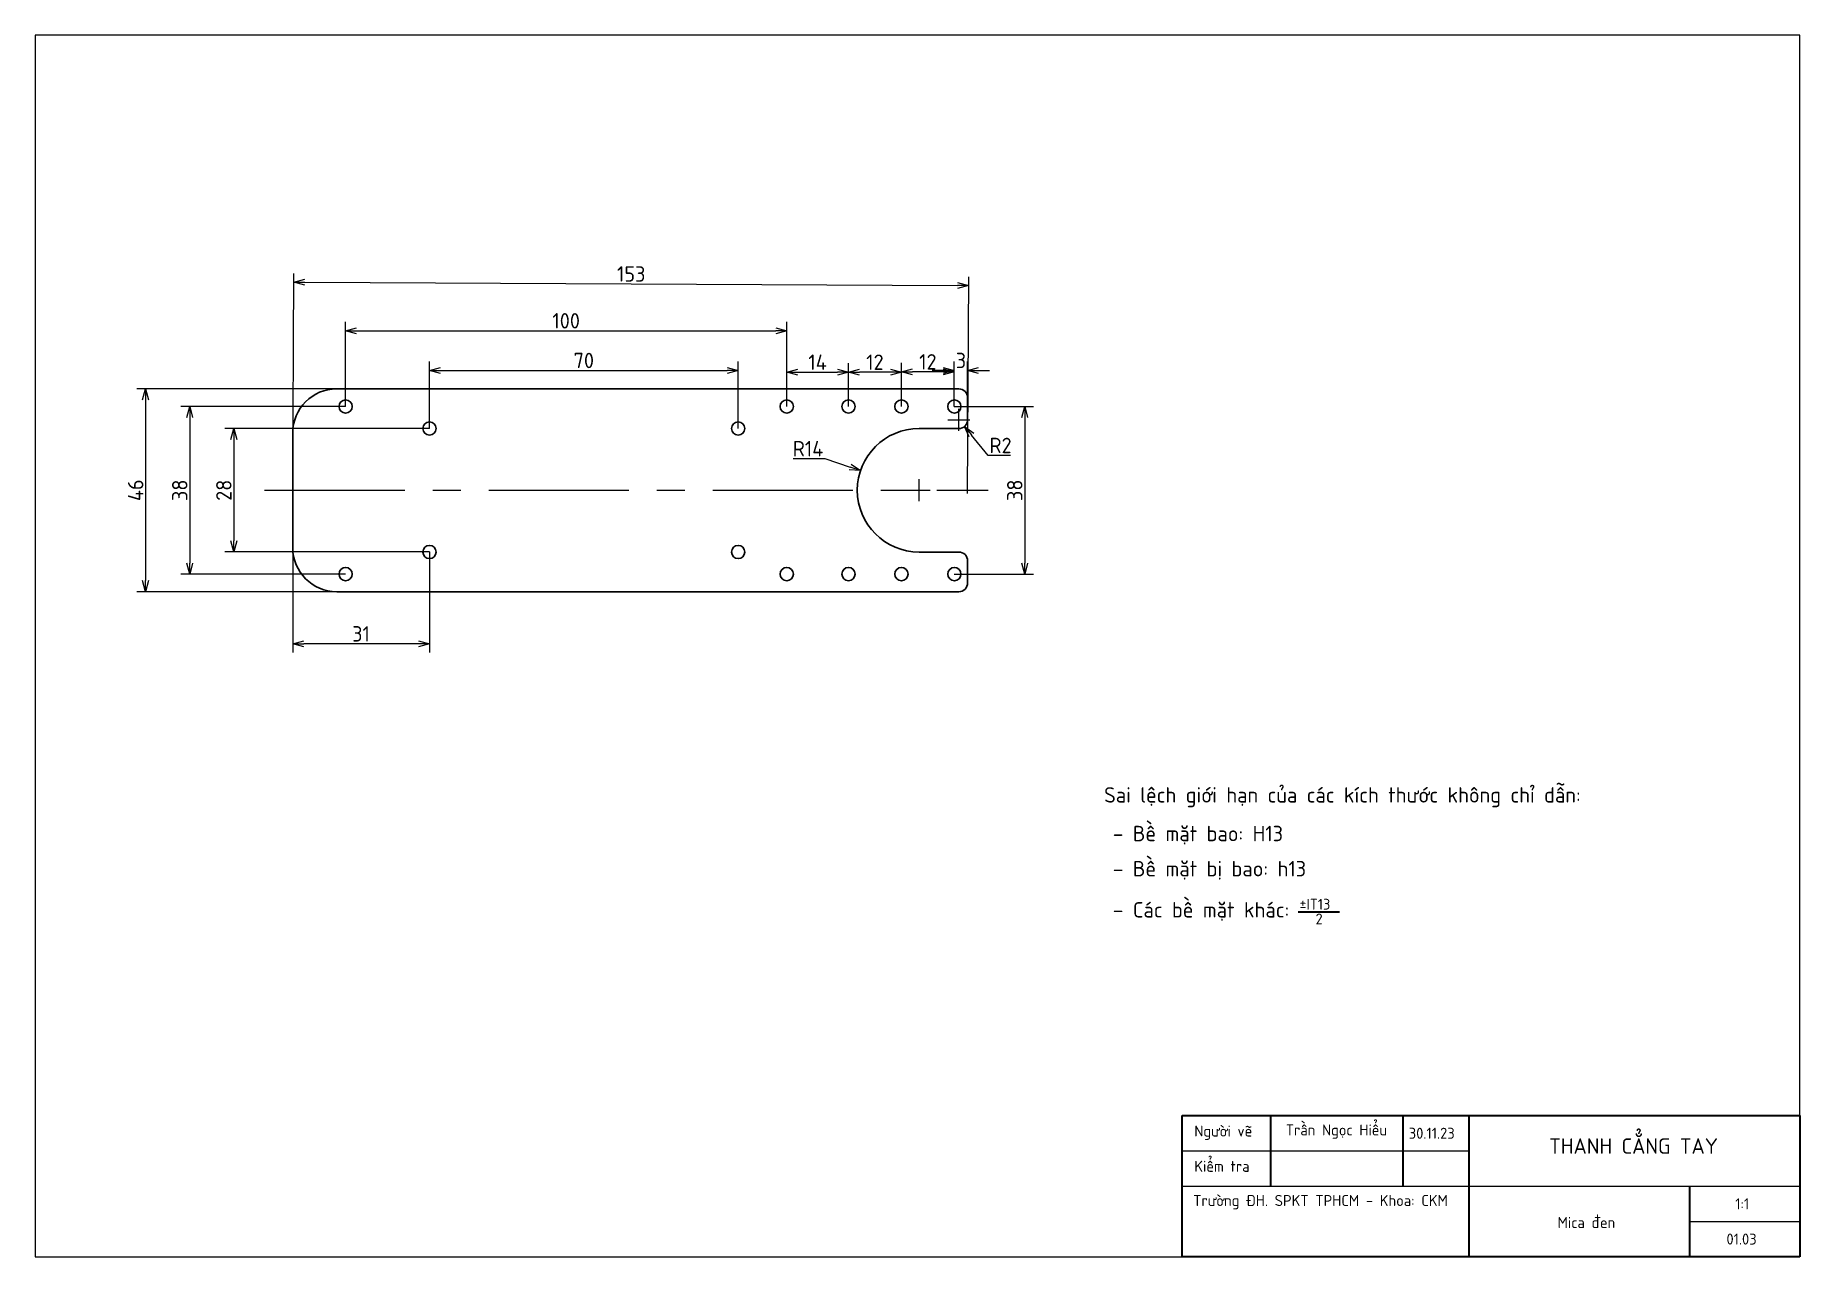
# Paper-space layout 'Sheet' of a CAD drawing. Header units: millimetres. Extents: x 10 to 410, y 10 to 287.
# The model-space entities are those that its viewports show. They can reach past a viewport. Long polylines and large blocks are cut down to what shows.
import ezdxf

# ---------------------------------------------------------------- set-up
doc = ezdxf.new("R2010")
doc.units = ezdxf.units.MM
doc.linetypes.add('CENTER', pattern=[50.8, 31.75, -6.35, 6.35, -6.35])
for name, color, linetype, lineweight in [('DuongTamNho', 7, 'CENTER', 13), ('NetDam', 7, 'Continuous', 35), ('Netmanh', 5, 'Continuous', 13)]:
    doc.layers.add(name, color=color, linetype=linetype, lineweight=lineweight)
doc.styles.add('Note Text (ISO)', font='')
doc.styles.get('Note Text (ISO)').set_extended_font_data('TCVN 7284')
doc.dimstyles.new('Default (ISO)$0', dxfattribs={"dimtxt": 3.5, "dimasz": 2.5, "dimexe": 2, "dimexo": 0, "dimgap": 0.5, "dimtad": 1, "dimtxsty": 'Note Text (ISO)', "dimblk": 'OPEN30', "dimblk1": 'OPEN30', "dimblk2": 'OPEN90', "dimcen": 2.5, "dimclrd": 256, "dimclre": 256, "dimclrt": 256, "dimazin": 0, "dimtfac": 1, "dimtofl": 0, "dimtmove": 0, "dimatfit": 3, "dimldrblk": 'OPEN30', "dimfxl": 1, "dimtolj": 1, "dimtzin": 0, "dimlwd": -1, "dimlwe": -1, "dimarcsym": 0})
doc.dimstyles.new('Default (ISO)$4', dxfattribs={"dimtxt": 3.5, "dimasz": 2.5, "dimexe": 2, "dimexo": 0, "dimgap": 0.5, "dimtad": 1, "dimtih": 1, "dimtoh": 1, "dimtxsty": 'Note Text (ISO)', "dimblk": 'OPEN30', "dimblk1": 'OPEN30', "dimblk2": 'OPEN90', "dimcen": 2.5, "dimclrd": 256, "dimclre": 256, "dimclrt": 256, "dimazin": 0, "dimtfac": 1, "dimtofl": 0, "dimtmove": 0, "dimatfit": 3, "dimldrblk": 'OPEN30', "dimfxl": 1, "dimtolj": 1, "dimtzin": 0, "dimlwd": -1, "dimlwe": -1, "dimarcsym": 0})

# ---------------------------------------------------------------- blocks, each defined once
blk = doc.blocks.new('_Open30')
at = {"color": 0, "linetype": 'ByBlock', "lineweight": -2}
for p, q in [((-1, 0.27), (0, 0)), ((0, 0), (-1, -0.27)), ((0, 0), (-1, 0))]:
    blk.add_line(p, q, dxfattribs=at)
blk = doc.blocks.new('*D23')
at = {"layer": 'Defpoints', "color": 0, "transparency": 16777216}
for p in [(221.59, 230.23), (68.35, 183.82), (221.35, 183.05)]:
    blk.add_point(p, dxfattribs=at)
at = {"layer": 'Netmanh', "linetype": 'Continuous', "transparency": 16777216}
for p, q in [((68.35, 183.82), (68.6, 233)), ((221.35, 183.05), (221.6, 232.23)), ((71.09, 230.99), (219.09, 230.24))]:
    blk.add_line(p, q, dxfattribs=at)
at = {"layer": 'Netmanh', "transparency": 16777216, "xscale": 2.5, "yscale": 2.5, "zscale": 2.5}
for p, rotation in [((68.59, 231), 179.7120607719255), ((221.59, 230.23), 359.7120607719255)]:
    blk.add_blockref('_Open30', p, dxfattribs=dict(at, rotation=rotation))
at = {"layer": 'Netmanh', "transparency": 16777216, "insert": (145.1, 232.87), "char_height": 3.5, "attachment_point": 5, "rotation": 359.7121, "style": 'Note Text (ISO)'}
blk.add_mtext('\\A1;153', dxfattribs=at)
blk = doc.blocks.new('_Open90')
at = {"color": 0, "linetype": 'ByBlock', "lineweight": -2}
for p, q in [((0, 0), (-1, 0)), ((-0.5, 0.5), (0, 0)), ((0, 0), (-0.5, -0.5))]:
    blk.add_line(p, q, dxfattribs=at)
blk = doc.blocks.new('*D24')
at = {"layer": 'Defpoints', "color": 0, "transparency": 16777216}
for p in [(99.35, 197.82), (55, 169.82), (99.35, 169.82)]:
    blk.add_point(p, dxfattribs=at)
at = {"layer": 'Netmanh', "linetype": 'Continuous', "transparency": 16777216}
for p, q in [((99.35, 197.82), (53, 197.82)), ((55, 195.32), (55, 172.32)), ((99.35, 169.82), (53, 169.82))]:
    blk.add_line(p, q, dxfattribs=at)
at = {"layer": 'Netmanh', "transparency": 16777216, "xscale": 2.5, "yscale": 2.5, "zscale": 2.5}
for p, rotation in [((55, 197.82), 90), ((55, 169.82), 270)]:
    blk.add_blockref('_Open30', p, dxfattribs=dict(at, rotation=rotation))
at = {"layer": 'Netmanh', "transparency": 16777216, "insert": (52.75, 183.82), "char_height": 3.5, "attachment_point": 5, "rotation": 90, "style": 'Note Text (ISO)'}
blk.add_mtext('\\A1;28', dxfattribs=at)
blk = doc.blocks.new('*D25')
at = {"layer": 'Defpoints', "color": 0, "transparency": 16777216}
for p in [(169.35, 211), (99.35, 197.82), (169.35, 197.82)]:
    blk.add_point(p, dxfattribs=at)
at = {"layer": 'Netmanh', "linetype": 'Continuous', "transparency": 16777216}
for p, q in [((99.35, 197.82), (99.35, 213)), ((169.35, 197.82), (169.35, 213)), ((101.85, 211), (166.85, 211))]:
    blk.add_line(p, q, dxfattribs=at)
at = {"layer": 'Netmanh', "transparency": 16777216, "xscale": 2.5, "yscale": 2.5, "zscale": 2.5, "rotation": 180}
blk.add_blockref('_Open30', (99.35, 211), dxfattribs=at)
at = {"layer": 'Netmanh', "transparency": 16777216, "xscale": 2.5, "yscale": 2.5, "zscale": 2.5}
blk.add_blockref('_Open30', (169.35, 211), dxfattribs=at)
at = {"layer": 'Netmanh', "transparency": 16777216, "insert": (134.35, 213.25), "char_height": 3.5, "attachment_point": 5, "style": 'Note Text (ISO)'}
blk.add_mtext('\\A1;70', dxfattribs=at)
blk = doc.blocks.new('*D26')
at = {"layer": 'Defpoints', "color": 0, "transparency": 16777216}
for p in [(80.35, 202.82), (45, 164.82), (80.35, 164.82)]:
    blk.add_point(p, dxfattribs=at)
at = {"layer": 'Netmanh', "linetype": 'Continuous', "transparency": 16777216}
for p, q in [((80.35, 202.82), (43, 202.82)), ((45, 200.32), (45, 167.32)), ((80.35, 164.82), (43, 164.82))]:
    blk.add_line(p, q, dxfattribs=at)
at = {"layer": 'Netmanh', "transparency": 16777216, "xscale": 2.5, "yscale": 2.5, "zscale": 2.5}
for p, rotation in [((45, 202.82), 90), ((45, 164.82), 270)]:
    blk.add_blockref('_Open30', p, dxfattribs=dict(at, rotation=rotation))
at = {"layer": 'Netmanh', "transparency": 16777216, "insert": (42.75, 183.82), "char_height": 3.5, "attachment_point": 5, "rotation": 90, "style": 'Note Text (ISO)'}
blk.add_mtext('\\A1;38', dxfattribs=at)
blk = doc.blocks.new('*D27')
at = {"layer": 'Defpoints', "color": 0, "transparency": 16777216}
for p in [(180.35, 220), (80.35, 202.82), (180.35, 202.82)]:
    blk.add_point(p, dxfattribs=at)
at = {"layer": 'Netmanh', "linetype": 'Continuous', "transparency": 16777216}
for p, q in [((80.35, 202.82), (80.35, 222)), ((82.85, 220), (177.85, 220)), ((180.35, 202.82), (180.35, 222))]:
    blk.add_line(p, q, dxfattribs=at)
at = {"layer": 'Netmanh', "transparency": 16777216, "xscale": 2.5, "yscale": 2.5, "zscale": 2.5, "rotation": 180}
blk.add_blockref('_Open30', (80.35, 220), dxfattribs=at)
at = {"layer": 'Netmanh', "transparency": 16777216, "xscale": 2.5, "yscale": 2.5, "zscale": 2.5}
blk.add_blockref('_Open30', (180.35, 220), dxfattribs=at)
at = {"layer": 'Netmanh', "transparency": 16777216, "insert": (130.35, 222.25), "char_height": 3.5, "attachment_point": 5, "style": 'Note Text (ISO)'}
blk.add_mtext('\\A1;100', dxfattribs=at)
blk = doc.blocks.new('*D28')
at = {"layer": 'Defpoints', "color": 0, "transparency": 16777216}
for p in [(218.35, 202.82), (218.35, 164.82), (234.3, 164.82)]:
    blk.add_point(p, dxfattribs=at)
at = {"layer": 'Netmanh', "linetype": 'Continuous', "transparency": 16777216}
for p, q in [((218.35, 202.82), (236.3, 202.82)), ((234.3, 200.32), (234.3, 167.32)), ((218.35, 164.82), (236.3, 164.82))]:
    blk.add_line(p, q, dxfattribs=at)
at = {"layer": 'Netmanh', "transparency": 16777216, "xscale": 2.5, "yscale": 2.5, "zscale": 2.5}
for p, rotation in [((234.3, 202.82), 90), ((234.3, 164.82), 270)]:
    blk.add_blockref('_Open30', p, dxfattribs=dict(at, rotation=rotation))
at = {"layer": 'Netmanh', "transparency": 16777216, "insert": (232.05, 183.82), "char_height": 3.5, "attachment_point": 5, "rotation": 90, "style": 'Note Text (ISO)'}
blk.add_mtext('\\A1;38', dxfattribs=at)
blk = doc.blocks.new('*D29')
at = {"layer": 'Defpoints', "color": 0, "transparency": 16777216}
for p in [(206.35, 210.69), (206.35, 202.82), (218.35, 202.82)]:
    blk.add_point(p, dxfattribs=at)
at = {"layer": 'Netmanh', "linetype": 'Continuous', "transparency": 16777216}
for p, q in [((206.35, 202.82), (206.35, 212.69)), ((218.35, 202.82), (218.35, 212.69)), ((215.85, 210.69), (208.85, 210.69))]:
    blk.add_line(p, q, dxfattribs=at)
at = {"layer": 'Netmanh', "transparency": 16777216, "xscale": 2.5, "yscale": 2.5, "zscale": 2.5, "rotation": 180}
blk.add_blockref('_Open30', (206.35, 210.69), dxfattribs=at)
at = {"layer": 'Netmanh', "transparency": 16777216, "xscale": 2.5, "yscale": 2.5, "zscale": 2.5}
blk.add_blockref('_Open30', (218.35, 210.69), dxfattribs=at)
at = {"layer": 'Netmanh', "transparency": 16777216, "insert": (212.35, 212.94), "char_height": 3.5, "attachment_point": 5, "style": 'Note Text (ISO)'}
blk.add_mtext('\\A1;12', dxfattribs=at)
blk = doc.blocks.new('*D30')
at = {"layer": 'Defpoints', "color": 0, "transparency": 16777216}
for p in [(194.35, 210.61), (194.35, 202.82), (206.35, 202.82)]:
    blk.add_point(p, dxfattribs=at)
at = {"layer": 'Netmanh', "linetype": 'Continuous', "transparency": 16777216}
for p, q in [((194.35, 202.82), (194.35, 212.61)), ((206.35, 202.82), (206.35, 212.61)), ((203.85, 210.61), (196.85, 210.61))]:
    blk.add_line(p, q, dxfattribs=at)
at = {"layer": 'Netmanh', "transparency": 16777216, "xscale": 2.5, "yscale": 2.5, "zscale": 2.5, "rotation": 180}
blk.add_blockref('_Open30', (194.35, 210.61), dxfattribs=at)
at = {"layer": 'Netmanh', "transparency": 16777216, "xscale": 2.5, "yscale": 2.5, "zscale": 2.5}
blk.add_blockref('_Open30', (206.35, 210.61), dxfattribs=at)
at = {"layer": 'Netmanh', "transparency": 16777216, "insert": (200.35, 212.86), "char_height": 3.5, "attachment_point": 5, "style": 'Note Text (ISO)'}
blk.add_mtext('\\A1;12', dxfattribs=at)
blk = doc.blocks.new('*D32')
at = {"layer": 'Defpoints', "color": 0, "transparency": 16777216}
for p in [(197.08, 188.28), (210.35, 183.82)]:
    blk.add_point(p, dxfattribs=at)
at = {"layer": 'Netmanh', "linetype": 'Continuous', "transparency": 16777216}
for p, q in [((181.85, 191), (189, 191)), ((189, 191), (194.71, 189.08))]:
    blk.add_line(p, q, dxfattribs=at)
at = {"layer": 'Netmanh', "transparency": 16777216}
for p, q in [((210.35, 181.32), (210.35, 186.32)), ((207.85, 183.82), (212.85, 183.82))]:
    blk.add_line(p, q, dxfattribs=at)
at = {"layer": 'Netmanh', "transparency": 16777216, "xscale": 2.5, "yscale": 2.5, "zscale": 2.5, "rotation": 341.4152859625594}
blk.add_blockref('_Open30', (197.08, 188.28), dxfattribs=at)
at = {"layer": 'Netmanh', "transparency": 16777216, "insert": (185.18, 193.25), "char_height": 3.5, "attachment_point": 5, "style": 'Note Text (ISO)'}
blk.add_mtext('\\A1;R14', dxfattribs=at)
blk = doc.blocks.new('*D33')
at = {"layer": 'Defpoints', "color": 0, "transparency": 16777216}
for p in [(194.35, 210.61), (180.35, 202.82), (194.35, 202.82)]:
    blk.add_point(p, dxfattribs=at)
at = {"layer": 'DuongTamNho', "linetype": 'Continuous', "transparency": 16777216}
for p, q in [((180.35, 202.82), (180.35, 212.61)), ((194.35, 202.82), (194.35, 212.61)), ((182.85, 210.61), (191.85, 210.61))]:
    blk.add_line(p, q, dxfattribs=at)
at = {"layer": 'DuongTamNho', "transparency": 16777216, "xscale": 2.5, "yscale": 2.5, "zscale": 2.5, "rotation": 180}
blk.add_blockref('_Open30', (180.35, 210.61), dxfattribs=at)
at = {"layer": 'DuongTamNho', "transparency": 16777216, "xscale": 2.5, "yscale": 2.5, "zscale": 2.5}
blk.add_blockref('_Open30', (194.35, 210.61), dxfattribs=at)
at = {"layer": 'DuongTamNho', "transparency": 16777216, "insert": (187.35, 212.86), "char_height": 3.5, "attachment_point": 5, "style": 'Note Text (ISO)'}
blk.add_mtext('\\A1;14', dxfattribs=at)
blk = doc.blocks.new('*D34')
at = {"layer": 'Defpoints', "color": 0, "transparency": 16777216}
for p in [(219.35, 199.82), (220.63, 198.28)]:
    blk.add_point(p, dxfattribs=at)
at = {"layer": 'Netmanh', "transparency": 16777216}
for p, q in [((219.35, 197.32), (219.35, 202.32)), ((216.85, 199.82), (221.85, 199.82))]:
    blk.add_line(p, q, dxfattribs=at)
at = {"layer": 'Netmanh', "linetype": 'Continuous', "transparency": 16777216}
for p, q in [((226.05, 191.73), (222.22, 196.35)), ((231.1, 191.73), (226.05, 191.73))]:
    blk.add_line(p, q, dxfattribs=at)
at = {"layer": 'Netmanh', "transparency": 16777216, "xscale": 2.5, "yscale": 2.5, "zscale": 2.5, "rotation": 129.6194772834616}
blk.add_blockref('_Open30', (220.63, 198.28), dxfattribs=at)
at = {"layer": 'Netmanh', "transparency": 16777216, "insert": (228.82, 193.98), "char_height": 3.5, "attachment_point": 5, "style": 'Note Text (ISO)'}
blk.add_mtext('\\A1;R2', dxfattribs=at)
blk = doc.blocks.new('*D35')
at = {"layer": 'Defpoints', "color": 0, "transparency": 16777216}
for p in [(221.35, 211), (218.35, 202.82), (221.35, 202.82)]:
    blk.add_point(p, dxfattribs=at)
at = {"layer": 'Netmanh', "linetype": 'Continuous', "transparency": 16777216}
for p, q in [((218.35, 202.82), (218.35, 213)), ((221.35, 202.82), (221.35, 213)), ((215.85, 211), (213.35, 211)), ((223.85, 211), (226.35, 211))]:
    blk.add_line(p, q, dxfattribs=at)
at = {"layer": 'Netmanh', "transparency": 16777216, "xscale": 2.5, "yscale": 2.5, "zscale": 2.5}
blk.add_blockref('_Open30', (218.35, 211), dxfattribs=at)
at = {"layer": 'Netmanh', "transparency": 16777216, "xscale": 2.5, "yscale": 2.5, "zscale": 2.5, "rotation": 180}
blk.add_blockref('_Open30', (221.35, 211), dxfattribs=at)
at = {"layer": 'Netmanh', "transparency": 16777216, "insert": (219.85, 213.25), "char_height": 3.5, "attachment_point": 5, "style": 'Note Text (ISO)'}
blk.add_mtext('\\A1;3', dxfattribs=at)
blk = doc.blocks.new('*D36')
at = {"layer": 'Defpoints', "color": 0, "transparency": 16777216}
for p in [(148.85, 206.82), (35, 160.82), (148.85, 160.82)]:
    blk.add_point(p, dxfattribs=at)
at = {"layer": 'Netmanh', "linetype": 'Continuous', "transparency": 16777216}
for p, q in [((148.85, 206.82), (33, 206.82)), ((35, 204.32), (35, 163.32)), ((148.85, 160.82), (33, 160.82))]:
    blk.add_line(p, q, dxfattribs=at)
at = {"layer": 'Netmanh', "transparency": 16777216, "xscale": 2.5, "yscale": 2.5, "zscale": 2.5}
for p, rotation in [((35, 206.82), 90), ((35, 160.82), 270)]:
    blk.add_blockref('_Open30', p, dxfattribs=dict(at, rotation=rotation))
at = {"layer": 'Netmanh', "transparency": 16777216, "insert": (32.75, 183.82), "char_height": 3.5, "attachment_point": 5, "rotation": 90, "style": 'Note Text (ISO)'}
blk.add_mtext('\\A1;46', dxfattribs=at)
blk = doc.blocks.new('*D37')
at = {"layer": 'Defpoints', "color": 0, "transparency": 16777216}
for p in [(68.35, 170.82), (99.35, 169.82), (68.35, 149)]:
    blk.add_point(p, dxfattribs=at)
at = {"layer": 'Netmanh', "linetype": 'Continuous', "transparency": 16777216}
for p, q in [((68.35, 170.82), (68.35, 147)), ((99.35, 169.82), (99.35, 147)), ((96.85, 149), (70.85, 149))]:
    blk.add_line(p, q, dxfattribs=at)
at = {"layer": 'Netmanh', "transparency": 16777216, "xscale": 2.5, "yscale": 2.5, "zscale": 2.5, "rotation": 180}
blk.add_blockref('_Open30', (68.35, 149), dxfattribs=at)
at = {"layer": 'Netmanh', "transparency": 16777216, "xscale": 2.5, "yscale": 2.5, "zscale": 2.5}
blk.add_blockref('_Open30', (99.35, 149), dxfattribs=at)
at = {"layer": 'Netmanh', "transparency": 16777216, "insert": (83.85, 151.25), "char_height": 3.5, "attachment_point": 5, "style": 'Note Text (ISO)'}
blk.add_mtext('\\A1;31', dxfattribs=at)

msp = doc.modelspace()

# ---------------------------------------------------------------- linework, layer by layer
at = {"color": 7, "linetype": 'Continuous', "lineweight": 25}
for p, q in [((300.74, 369.97), (159.74, 369.97)), ((302.74, 362.97), (302.74, 367.97)), ((291.74, 360.97), (300.74, 360.97)), ((149.74, 333.97), (149.74, 359.97)), ((291.74, 332.97), (300.74, 332.97)), ((302.74, 330.97), (302.74, 325.97)), ((300.74, 323.97), (159.74, 323.97))]:
    msp.add_line(p, q, dxfattribs=at)
for centre in [(161.74, 365.97), (261.74, 365.97), (275.74, 365.97), (287.74, 365.97), (299.74, 365.97), (180.74, 360.97), (250.74, 360.97), (180.74, 332.97), (250.74, 332.97), (161.74, 327.97), (261.74, 327.97), (275.74, 327.97), (287.74, 327.97), (299.74, 327.97)]:
    msp.add_circle(centre, 1.5)
for centre, radius, start, end in [((159.74, 359.97), 10, 90, 180), ((300.74, 367.97), 2, 0, 90), ((291.74, 346.97), 14, 90, 270), ((300.74, 362.97), 2, 270, 0), ((159.74, 333.97), 10, 180, 270), ((300.74, 330.97), 2, 0, 90), ((300.74, 325.97), 2, 270, 0)]:
    msp.add_arc(centre, radius, start, end, dxfattribs=at)

psp = doc.layouts.new('Sheet')

# ---------------------------------------------------------------- linework, layer by layer
at = {"layer": 'DuongTamNho'}
psp.add_line((62, 183.8199), (226, 183.8199), dxfattribs=at)
at = {"layer": 'NetDam', "linetype": 'Continuous', "lineweight": 35}
psp.add_line((296.3164, 88.232), (305.6697, 88.232), dxfattribs=at)
at = {"layer": 'NetDam'}
for p, q in [((270, 42), (410, 42)), ((270, 10), (270, 42)), ((290, 42), (290, 26)), ((320, 42), (320, 26)), ((335, 42), (335, 10)), ((410, 42), (410, 10)), ((385, 26), (385, 10)), ((410, 10), (270, 10))]:
    psp.add_line(p, q, dxfattribs=at)
at = {"layer": 'Netmanh'}
for p, q in [((270, 34), (335, 34)), ((270, 26), (410, 26)), ((385, 18), (410, 18))]:
    psp.add_line(p, q, dxfattribs=at)

# ---------------------------------------------------------------- texts
at = {"layer": 'NetDam', "attachment_point": 1}
for s, insert, char_height in [('{\\fTCVN 7284|b0|i0|c0|p34;Sai lệch giới hạn của các kích thước không chỉ dẫn:}', (252.3088, 116.4826), 3.5), ('{\\fTCVN 7284|b0|i0|c0|p34; – Bề mặt bao: H13}', (252.1296, 107.7198), 3.5), ('{\\fTCVN 7284|b0|i0|c0|p34; – Bề mặt bị bao: h13}', (252.1296, 99.7511), 3.5), ('{\\fTCVN 7284|b0|i0|c0|p34; – Các bề mặt khác: }', (252.1296, 90.4217), 3.5), ('{\\fTCVN 7284|b0|i0|c0|p34;±IT13}', (296.581, 91.1678), 2.45), ('{\\fTCVN 7284|b0|i0|c0|p34;2}', (300.2502, 87.8237), 2.45), ('{\\fTCVN 7284|b0|i0|c0|p34;Trần Ngọc Hiểu}', (293.4875, 39.9935), 2.5), ('{\\fTCVN 7284|b0|i0|c0|p34;Người vẽ}', (272.75, 39.75), 2.5), ('{\\fTCVN 7284|b0|i0|c0|p34;30.11.23}', (321.374, 39.25), 2.5), ('{\\fTCVN 7284|b0|i0|c0|p34;THANH CẲNG TAY}', (353.2074, 36.8464), 3.5), ('{\\fTCVN 7284|b0|i0|c0|p34;Kiểm tra}', (272.75, 31.75), 2.5), ('{\\fTCVN 7284|b0|i0|c0|p34;Trường ĐH. SPKT TPHCM - Khoa: CKM}', (272.498, 24), 2.5), ('{\\fTCVN 7284|b0|i0|c0|p34;Mica đen}', (355.11, 19), 2.5), ('{\\fTCVN 7284|b0|i0|c0|p34;01.03}', (393.388, 15.25), 2.5)]:
    psp.add_mtext(s, dxfattribs=dict(at, insert=insert, char_height=char_height))
at = {"layer": 'NetDam', "insert": (395.374, 23.25), "char_height": 2.5, "width": 3.25, "attachment_point": 1}
psp.add_mtext('{\\fTCVN 7284|b0|i0|c0|p34;1:1}', dxfattribs=at)

# ---------------------------------------------------------------- dimensions: what is measured, and where the dimension line sits
at = {"layer": 'DuongTamNho'}
dim = psp.add_linear_dim(base=(194.3542, 210.6051), p1=(180.3542, 202.8199), p2=(194.3542, 202.8199), dimstyle='Default (ISO)$0', dxfattribs=at)
dim.commit()
dim.dimension.update_dxf_attribs({"geometry": '*D33', "text_midpoint": (187.3542, 212.8551)})
at = {"layer": 'Netmanh'}
dim = psp.add_aligned_dim(p1=(68.3542, 183.8199), p2=(221.3542, 183.0509), distance=47.1806, dimstyle='Default (ISO)$0', override={"dimlfac": -1}, dxfattribs=at)
dim.commit()
dim.dimension.update_dxf_attribs({"geometry": '*D23', "text_midpoint": (145.1026, 232.8654)})
for base, p1, p2, picture, middle in [((180.3542, 220), (80.3542, 202.8199), (180.3542, 202.8199), '*D27', (130.3542, 222.25)), ((169.3542, 211), (99.3542, 197.8199), (169.3542, 197.8199), '*D25', (134.3542, 213.25))]:
    dim = psp.add_linear_dim(base=base, p1=p1, p2=p2, dimstyle='Default (ISO)$0', override={"dimlfac": -1}, dxfattribs=at)
    dim.commit()
    dim.dimension.update_dxf_attribs({"geometry": picture, "text_midpoint": middle})
for base, p1, p2, picture, middle in [((194.3542, 210.6051), (206.3542, 202.8199), (194.3542, 202.8199), '*D30', (200.3542, 212.8551)), ((206.3542, 210.6904), (218.3542, 202.8199), (206.3542, 202.8199), '*D29', (212.3542, 212.9404)), ((221.3542, 211), (218.3542, 202.8199), (221.3542, 202.8199), '*D35', (219.8542, 213.25)), ((68.3542, 149), (99.3542, 169.8199), (68.3542, 170.8199), '*D37', (83.8542, 151.25))]:
    dim = psp.add_linear_dim(base=base, p1=p1, p2=p2, dimstyle='Default (ISO)$0', dxfattribs=at)
    dim.commit()
    dim.dimension.update_dxf_attribs({"geometry": picture, "text_midpoint": middle})
for base, p1, p2, picture, middle in [((35, 160.8199), (148.8542, 206.8199), (148.8542, 160.8199), '*D36', (32.75, 183.8199)), ((45, 164.8199), (80.3542, 202.8199), (80.3542, 164.8199), '*D26', (42.75, 183.8199)), ((234.2982, 164.8199), (218.3542, 202.8199), (218.3542, 164.8199), '*D28', (232.0482, 183.8199)), ((55, 169.8199), (99.3542, 197.8199), (99.3542, 169.8199), '*D24', (52.75, 183.8199))]:
    dim = psp.add_linear_dim(base=base, p1=p1, p2=p2, angle=90, dimstyle='Default (ISO)$0', override={"dimlfac": -1}, dxfattribs=at)
    dim.commit()
    dim.dimension.update_dxf_attribs({"geometry": picture, "text_midpoint": middle})
dim = psp.add_radius_dim(center=(219.3542, 199.8199), mpoint=(220.6296, 198.2793), dimstyle='Default (ISO)$4', override={"dimlfac": -1}, dxfattribs=at)
dim.commit()
dim.dimension.update_dxf_attribs({"geometry": '*D34', "text_midpoint": (228.8249, 193.9817)})
dim = psp.add_radius_dim(center=(210.3542, 183.8199), mpoint=(197.0843, 188.2817), dimstyle='Default (ISO)$4', override={"dimlfac": -1}, dxfattribs=at)
dim.commit()
dim.dimension.update_dxf_attribs({"geometry": '*D32', "text_midpoint": (185.175, 191), "dimtype": 164})

# ---------------------------------------------------------------- viewports
at = {"layer": 'NetDam'}
psp.add_viewport(center=(210, 148.5), size=(400, 277), view_center_point=(291.3846, 311.6544), view_height=277.000001, dxfattribs=at)

doc.saveas('drawing.dxf')
